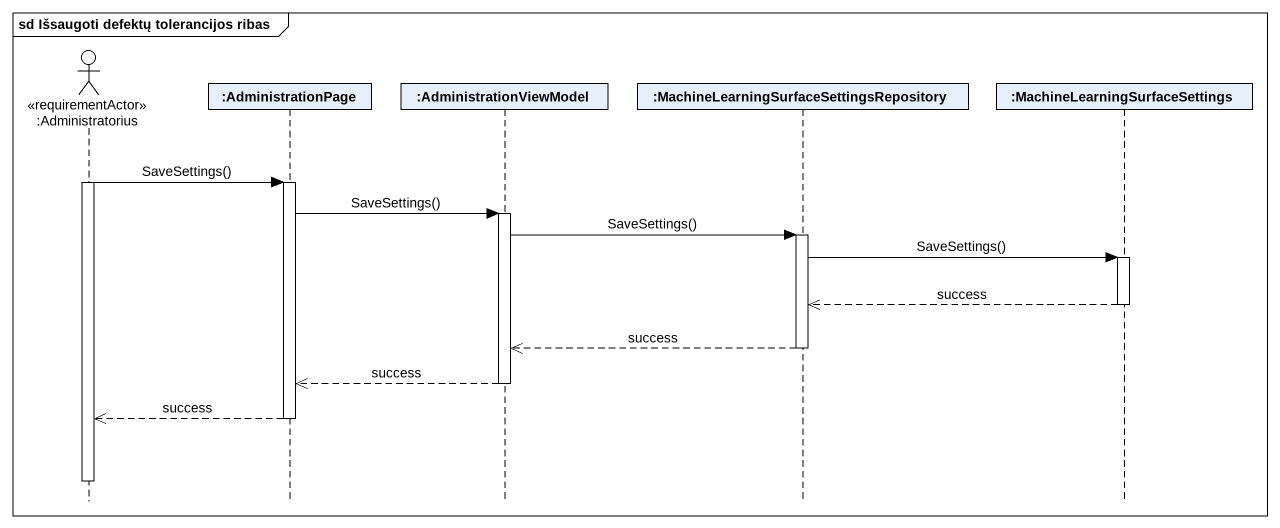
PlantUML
@startuml
mainframe sd Išsaugoti defektų tolerancijos ribas
hide footbox
actor ":Administratorius" as Administratorius <<requirementActor>>
participant ":AdministrationPage" as AdministrationPage
participant ":AdministrationViewModel" as AdministrationViewModel
participant ":MachineLearningSurfaceSettingsRepository" as MachineLearningSurfaceSettin
participant ":MachineLearningSurfaceSettings" as MachineLearningSurfaceSettin_2

activate Administratorius
Administratorius -> AdministrationPage : SaveSettings()
activate AdministrationPage
AdministrationPage -> AdministrationViewModel : SaveSettings()
activate AdministrationViewModel
AdministrationViewModel -> MachineLearningSurfaceSettin : SaveSettings()
activate MachineLearningSurfaceSettin
MachineLearningSurfaceSettin -> MachineLearningSurfaceSettin_2 : SaveSettings()
activate MachineLearningSurfaceSettin_2
MachineLearningSurfaceSettin_2 -->> MachineLearningSurfaceSettin : success
deactivate MachineLearningSurfaceSettin_2
MachineLearningSurfaceSettin -->> AdministrationViewModel : success
deactivate MachineLearningSurfaceSettin
AdministrationViewModel -->> AdministrationPage : success
deactivate AdministrationViewModel
AdministrationPage -->> Administratorius : success
deactivate AdministrationPage
deactivate Administratorius
@enduml
